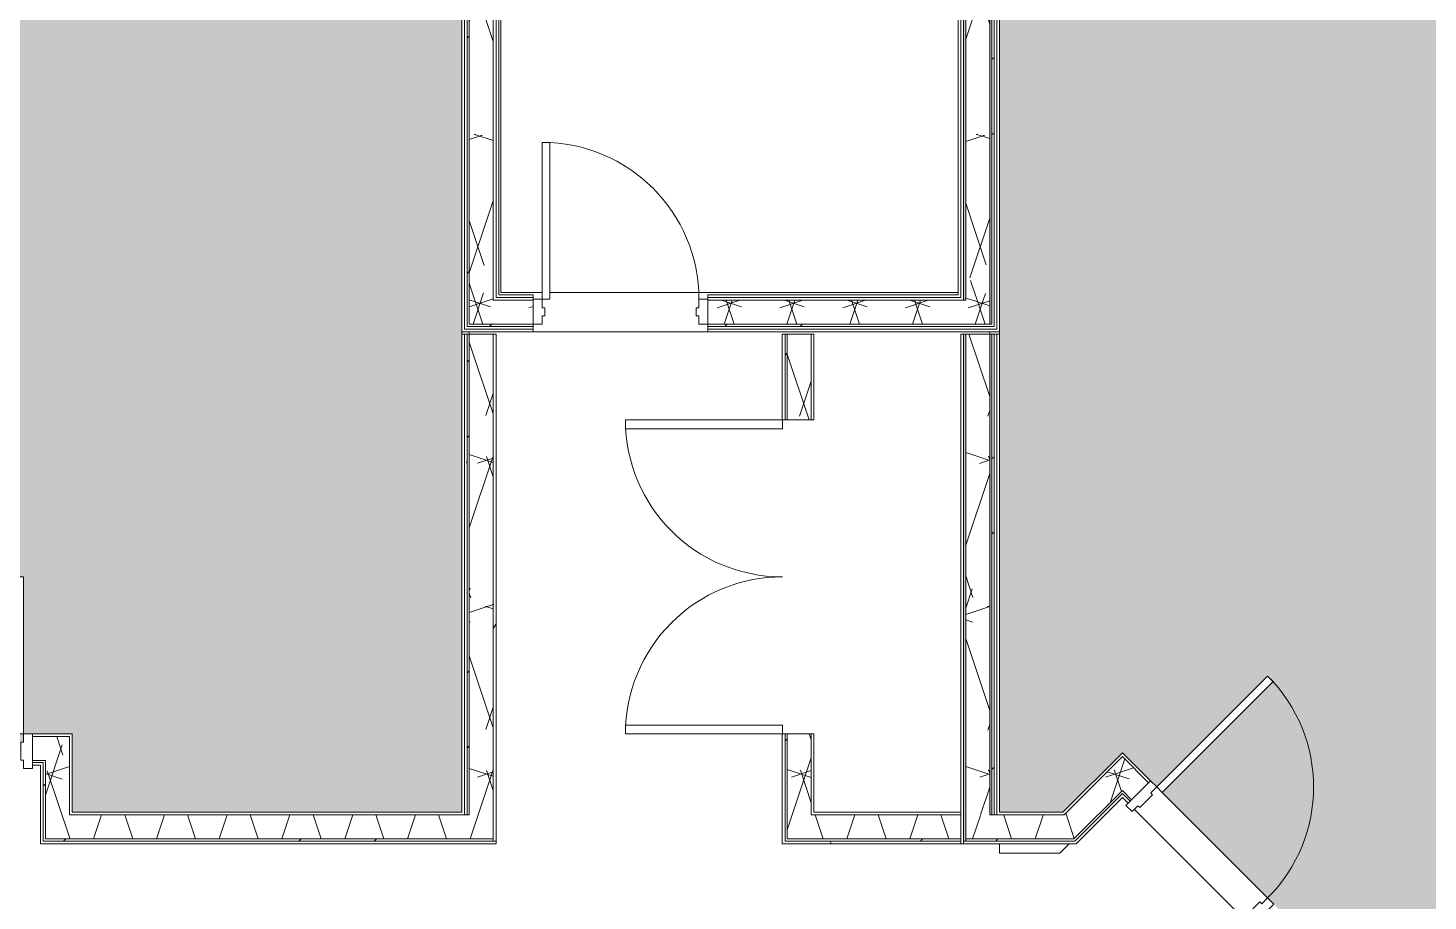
# Model space of a CAD drawing. Header units: inches. Extents: x -1559 to 1959, y 9767 to 12269.
# Drawn here: x 1128 to 1449.2, y 11705 to 11905.3 of the extents above; entities that cross this region are included whole.
import ezdxf

# ---------------------------------------------------------------- set-up
doc = ezdxf.new("R2010")
doc.units = ezdxf.units.IN
doc.header["$MEASUREMENT"] = 0
for name, color, linetype, lineweight in [('0-1', 7, 'Continuous', 5), ('0-2', 7, 'Continuous', 9), ('A-AREA-PATT-3', 143, 'Continuous', 9), ('A-AREA-PATT-7', 8, 'Continuous', 9), ('A-DOOR', 31, 'Continuous', 9), ('A-DOOR-1', 7, 'Continuous', 9), ('A-DOOR-FRAM', 31, 'Continuous', 9), ('A-DOOR-FRAM-1', 7, 'Continuous', 9), ('A-FLOR-1', 7, 'Continuous', 9), ('A-WALL', 113, 'Continuous', 9), ('A-WALL-1', 7, 'Continuous', 9), ('A-WALL-PATT-1', 8, 'Continuous', 9), ('A-WALL-PATT-2', 253, 'Continuous', 9), ('A-WALL-PATT-3', 7, 'Continuous', 9), ('A-WALL-PATT-5', 111, 'Continuous', 9), ('I-WALL', 2, 'Continuous', 9), ('I-WALL-1', 1, 'Continuous', 5), ('I-WALL-2', 7, 'Continuous', 9)]:
    doc.layers.add(name, color=color, linetype=linetype, lineweight=lineweight)
pattern_1 = [(0, (0, 0), (115.2, 28.8), [4.752, -81.648, 4.752, -81.648, -460.8]), (0, (0, 0), (115.2, 28.8), [-172.8, 4.752, -168.048, 4.752, -81.648, -201.6]), (0, (0, 0), (115.2, 28.8), [-432, 4.752, -52.848, 4.752, -139.248]), (120, (43.2, 14.4), (-82.54153, 85.366127), [4.752, -81.648, 4.752, -81.648, -460.8]), (120, (43.2, 14.4), (-82.54153, 85.366127), [-172.8, 4.752, -168.048, 4.752, -81.648, -201.6]), (120, (43.2, 14.4), (-82.54153, 85.366127), [-432, 4.752, -52.848, 4.752, -139.248]), (240, (57.6, 72), (-32.65847, -114.166127), [4.752, -81.648, 4.752, -81.648, -460.8]), (240, (57.6, 72), (-32.65847, -114.166127), [-172.8, 4.752, -168.048, 4.752, -81.648, -201.6]), (240, (57.6, 72), (-32.65847, -114.166127), [-432, 4.752, -52.848, 4.752, -139.248])]
pattern_2 = [(45, (0, 0), (-35.63818, 35.63818), []), (45, (0, 54), (-35.63818, 35.63818), [])]
pattern_3 = [(161.57, (1.8, 1.8), (-14.4010124, -0.0012439), [0, -102.456, 11.376, 0]), (18.43, (-1.8, 1.8), (-14.4010124, 0.0012439), [0, -102.456, 11.376, 0]), (108.43, (1.8, 1.8), (7.1973965, -36.003153), [34.146, -79.686]), (71.57, (-1.8, 1.8), (7.1973965, 36.003153), [34.146, -79.686])]
pattern_4 = [(0, (3869.27, 0), (115.2, 28.8), [4.752, -81.648, 4.752, -81.648, -460.8]), (0, (3869.27, 0), (115.2, 28.8), [-172.8, 4.752, -168.048, 4.752, -81.648, -201.6]), (0, (3869.27, 0), (115.2, 28.8), [-432, 4.752, -52.848, 4.752, -139.248]), (120, (3912.47, 14.4), (-82.54153, 85.366127), [4.752, -81.648, 4.752, -81.648, -460.8]), (120, (3912.47, 14.4), (-82.54153, 85.366127), [-172.8, 4.752, -168.048, 4.752, -81.648, -201.6]), (120, (3912.47, 14.4), (-82.54153, 85.366127), [-432, 4.752, -52.848, 4.752, -139.248]), (240, (3926.87, 72), (-32.65847, -114.166127), [4.752, -81.648, 4.752, -81.648, -460.8]), (240, (3926.87, 72), (-32.65847, -114.166127), [-172.8, 4.752, -168.048, 4.752, -81.648, -201.6]), (240, (3926.87, 72), (-32.65847, -114.166127), [-432, 4.752, -52.848, 4.752, -139.248])]
pattern_5 = [(161.57, (3871.0695, 1.8), (-14.4010124, -0.0012439), [0, -102.456, 11.376, 0]), (18.43, (3867.4695, 1.8), (-14.4010124, 0.0012439), [0, -102.456, 11.376, 0]), (108.43, (3871.0695, 1.8), (7.1973965, -36.003153), [34.146, -79.686]), (71.57, (3867.4695, 1.8), (7.1973965, 36.003153), [34.146, -79.686])]
pattern_6 = [(45, (3869.27, 0), (-35.63818, 35.63818), []), (45, (3869.27, 54), (-35.63818, 35.63818), [])]

# ---------------------------------------------------------------- blocks, each defined once
blk = doc.blocks.new('CTR - 1st Phase - Shell_rvt-1-KEY PLAN - 3RD FLOOR')
at = {"layer": 'A-FLOR-1'}
for p, q in [((-2641.75, 11835.07), (-2641.75, 11835.56)), ((-2640, 11835.56), (-2640, 11835.07)), ((-2585.32, 11835.56), (-2625.32, 11835.56)), ((-2520.62, 11835.07), (-2520.62, 11835.56)), ((-2518.37, 11835.56), (-2518.37, 11835.07)), ((-2518.37, 11718.11), (-2518.37, 11715.99)), ((-2518.37, 11715.99), (-2504.54, 11715.99)), ((-2504.54, 11715.99), (-2502.42, 11718.11))]:
    blk.add_line(p, q, dxfattribs=at)
blk = doc.blocks.new('HOLLOW METAL - STAIR DOOR 3-0 x 6-8-2682975-KEY PLAN - 3RD FLOOR')
at = {"layer": 'A-DOOR-1'}
for p, q in [((16.25, -3.5), (18, -3.5)), ((16.25, -39.5), (16.25, -3.5)), ((18, -3.5), (18, -39.5)), ((18, -39.5), (16.25, -39.5))]:
    blk.add_line(p, q, dxfattribs=at)
blk.add_arc((18, -3.5), 36, 180, 270, dxfattribs=at)
at = {"layer": 'A-DOOR-FRAM-1'}
for p, q in [((-20, 2.25), (-18, 2.25)), ((-20, -3.5), (-20, 2.25)), ((-18, 2.25), (-18, 0.3125)), ((-18, 0.3125), (-17.375, 0.3125)), ((-17.375, 0.3125), (-17.375, -1.5625)), ((17.375, 0.3125), (18, 0.3125)), ((17.375, -1.5625), (17.375, 0.3125)), ((18, 2.25), (20, 2.25)), ((18, 0.3125), (18, 2.25)), ((20, 2.25), (20, -3.5)), ((-18, -1.5625), (-18, -3.5)), ((-17.375, -1.5625), (-18, -1.5625)), ((18, -1.5625), (17.375, -1.5625)), ((18, -3.5), (18, -1.5625)), ((-18, -3.5), (-20, -3.5)), ((20, -3.5), (18, -3.5))]:
    blk.add_line(p, q, dxfattribs=at)
blk = doc.blocks.new('CTR - 1st Phase -Stairs _ Elevators_rvt-1-KEY PLAN - 3RD FLOOR')
at = {"layer": 'A-WALL-PATT-1'}
h = blk.add_hatch(dxfattribs=at)
h.set_pattern_fill('FP_26', color=256, style=0, pattern_type=2)
h.set_pattern_definition(pattern_2)
h.paths.add_polyline_path([(-2640.5, 11836.81), (-2640, 11836.81), (-2640, 12081.69), (-2640.5, 12081.69), (-2640.5, 11837.31)], flags=0)
h = blk.add_hatch(dxfattribs=at)
h.set_pattern_fill('FP_26', color=256, style=0, pattern_type=2)
h.set_pattern_definition(pattern_2)
h.paths.add_polyline_path([(-2520.12, 11837.31), (-2519.62, 11837.32), (-2519.62, 12081.69), (-2520.12, 12081.69), (-2520.12, 11837.32)], flags=0)
h = blk.add_hatch(dxfattribs=at)
h.set_pattern_fill('FP_26', color=256, style=0, pattern_type=2)
h.set_pattern_definition(pattern_2)
h.paths.add_polyline_path([(-2634.56, 11836.81), (-2625.32, 11836.81), (-2625.32, 11837.31), (-2640, 11837.31), (-2640, 11836.81), (-2636.88, 11836.81)], flags=0)
h.paths.add_polyline_path([(-2520.62, 11836.81), (-2519.62, 11836.81), (-2519.62, 11837.31), (-2585.32, 11837.31), (-2585.32, 11836.81), (-2526.12, 11836.81)], flags=0)
at = {"layer": 'A-WALL-PATT-2'}
h = blk.add_hatch(dxfattribs=at)
h.set_pattern_fill('FP_5', color=256, style=0, pattern_type=2)
h.set_pattern_definition(pattern_3)
h.paths.add_polyline_path([(-2634.5, 11837.31), (-2634.5, 12081.69), (-2640, 12081.69), (-2640, 11837.31), (-2636.88, 11837.31)], flags=0)
h = blk.add_hatch(dxfattribs=at)
h.set_pattern_fill('FP_5', color=256, style=0, pattern_type=2)
h.set_pattern_definition(pattern_3)
h.paths.add_polyline_path([(-2526.12, 11842.81), (-2520.62, 11842.81), (-2520.62, 12081.69), (-2526.12, 12081.69), (-2526.12, 11844.06)], flags=0)
h = blk.add_hatch(dxfattribs=at)
h.set_pattern_fill('FP_5', color=256, style=0, pattern_type=2)
h.set_pattern_definition(pattern_3)
h.paths.add_polyline_path([(-2633.87, 11837.31), (-2625.32, 11837.31), (-2625.32, 11842.81), (-2634.5, 11842.81), (-2634.5, 11837.31)], flags=0)
h.paths.add_polyline_path([(-2526.12, 11837.31), (-2520.62, 11837.31), (-2520.62, 11842.81), (-2585.32, 11842.81), (-2585.32, 11837.31), (-2527.11, 11837.31)], flags=0)
at = {"layer": 'A-WALL-PATT-3'}
h = blk.add_hatch(dxfattribs=at)
h.set_pattern_fill('FP_1', color=256, style=0, pattern_type=2)
h.set_pattern_definition(pattern_1)
h.paths.add_polyline_path([(-2641.75, 11835.56), (-2641.12, 11835.56), (-2641.12, 12081.69), (-2641.75, 12081.69), (-2641.75, 11837.31)], flags=0)
h = blk.add_hatch(dxfattribs=at)
h.set_pattern_fill('FP_1', color=256, style=0, pattern_type=2)
h.set_pattern_definition(pattern_1)
h.paths.add_polyline_path([(-2641.12, 11836.19), (-2640.5, 11836.19), (-2640.5, 12081.69), (-2641.12, 12081.69), (-2641.12, 11837.31)], flags=0)
h = blk.add_hatch(dxfattribs=at)
h.set_pattern_fill('FP_1', color=256, style=0, pattern_type=2)
h.set_pattern_definition(pattern_1)
h.paths.add_polyline_path([(-2634.5, 11842.81), (-2633.87, 11842.81), (-2633.87, 12081.69), (-2634.5, 12081.69), (-2634.5, 11845.98)], flags=0)
h = blk.add_hatch(dxfattribs=at)
h.set_pattern_fill('FP_1', color=256, style=0, pattern_type=2)
h.set_pattern_definition(pattern_1)
h.paths.add_polyline_path([(-2633.87, 11843.44), (-2633.25, 11843.44), (-2633.25, 12081.69), (-2633.87, 12081.69), (-2633.87, 11845.98)], flags=0)
h = blk.add_hatch(dxfattribs=at)
h.set_pattern_fill('FP_1', color=256, style=0, pattern_type=2)
h.set_pattern_definition(pattern_1)
h.paths.add_polyline_path([(-2632.75, 11843.44), (-2625.32, 11843.44), (-2625.32, 11844.06), (-2633.25, 11844.06), (-2633.25, 11843.44)], flags=0)
h.paths.add_polyline_path([(-2527.25, 11843.44), (-2527.25, 11844.06), (-2585.32, 11844.06), (-2585.32, 11843.44), (-2527.87, 11843.44)], flags=0)
h = blk.add_hatch(dxfattribs=at)
h.set_pattern_fill('FP_1', color=256, style=0, pattern_type=2)
h.set_pattern_definition(pattern_1)
h.paths.add_polyline_path([(-2632.75, 11842.81), (-2625.32, 11842.81), (-2625.32, 11843.44), (-2633.87, 11843.44), (-2633.87, 11842.81), (-2633.25, 11842.81)], flags=0)
h.paths.add_polyline_path([(-2527.11, 11842.81), (-2526.62, 11842.81), (-2526.75, 11843.44), (-2585.32, 11843.44), (-2585.32, 11842.81), (-2527.25, 11842.81)], flags=0)
at = {"layer": 'I-WALL-1'}
for points in [[(-2526.62, 11842.81), (-2526.12, 11842.81), (-2526.12, 12081.69), (-2526.62, 12081.69), (-2526.62, 11843.31)], [(-2520.12, 11837.31), (-2520.12, 12081.69), (-2520.62, 12081.69), (-2520.62, 11837.31)]]:
    blk.add_hatch(color=256, dxfattribs=at).paths.add_polyline_path(points, flags=0)
at = {"layer": 'A-FLOR-1'}
for p, q in [((-2632.75, 11923.44), (-2632.75, 11844.57)), ((-2632.75, 11844.57), (-2623.32, 11844.57)), ((-2621.57, 11844.57), (-2527.87, 11844.57))]:
    blk.add_line(p, q, dxfattribs=at)
at = {"layer": 'A-WALL-1'}
for p, q in [((-2641.12, 11836.19), (-2641.12, 12081.69)), ((-2640.5, 11836.81), (-2640.5, 12081.69)), ((-2640, 11837.31), (-2640, 12081.69)), ((-2634.5, 11842.81), (-2634.5, 12081.69)), ((-2633.87, 11843.44), (-2633.87, 12081.69)), ((-2527.25, 11844.06), (-2527.25, 12081.69)), ((-2526.62, 11844.06), (-2526.62, 12081.69)), ((-2526.12, 11844.06), (-2526.12, 12081.69)), ((-2520.62, 11844.06), (-2520.62, 12081.69)), ((-2520.12, 11844.06), (-2520.12, 12081.69)), ((-2519.62, 11844.06), (-2519.62, 12081.69)), ((-2519, 11844.06), (-2519, 12081.69)), ((-2527.25, 11844.06), (-2527.25, 11843.44)), ((-2526.62, 11844.06), (-2526.62, 11843.44)), ((-2526.12, 11844.06), (-2526.12, 11842.81)), ((-2520.62, 11844.06), (-2520.62, 11842.81)), ((-2520.12, 11844.06), (-2520.12, 11837.31)), ((-2519.62, 11844.06), (-2519.62, 11837.31)), ((-2519, 11844.06), (-2519, 11836.81)), ((-2633.87, 11842.81), (-2634.5, 11842.81)), ((-2633.25, 11843.44), (-2633.87, 11843.44)), ((-2633.25, 11842.81), (-2633.87, 11842.81)), ((-2633.25, 11843.44), (-2625.32, 11843.44)), ((-2633.25, 11842.81), (-2625.32, 11842.81)), ((-2585.32, 11843.44), (-2527.25, 11843.44)), ((-2585.32, 11842.81), (-2526.62, 11842.81)), ((-2526.62, 11843.44), (-2526.62, 11842.81)), ((-2526.62, 11842.81), (-2526.12, 11842.81)), ((-2526.12, 11842.81), (-2526.62, 11842.81)), ((-2520.62, 11842.81), (-2520.62, 11837.31)), ((-2640.5, 11836.19), (-2641.12, 11836.19)), ((-2640, 11836.81), (-2640.5, 11836.81)), ((-2633.25, 11836.19), (-2640.5, 11836.19)), ((-2634.5, 11837.31), (-2640, 11837.31)), ((-2633.25, 11836.81), (-2640, 11836.81)), ((-2633.25, 11837.31), (-2634.5, 11837.31)), ((-2633.25, 11837.31), (-2625.32, 11837.31)), ((-2633.25, 11836.81), (-2625.32, 11836.81)), ((-2633.25, 11836.19), (-2625.32, 11836.19)), ((-2585.32, 11837.31), (-2520.62, 11837.31)), ((-2585.32, 11836.81), (-2519.62, 11836.81)), ((-2585.32, 11836.19), (-2519, 11836.19)), ((-2520.62, 11837.31), (-2520.12, 11837.31)), ((-2520.12, 11837.31), (-2520.62, 11837.31)), ((-2519.62, 11837.31), (-2519.62, 11836.81)), ((-2519, 11836.81), (-2519, 11836.19))]:
    blk.add_line(p, q, dxfattribs=at)
at = {"layer": 'I-WALL-2'}
for p, q in [((-2641.75, 12081.69), (-2641.75, 11835.56)), ((-2633.25, 11844.06), (-2633.25, 12081.69)), ((-2527.87, 12081.69), (-2527.87, 11844.06)), ((-2518.37, 11844.06), (-2518.37, 12081.69)), ((-2625.32, 11844.06), (-2633.25, 11844.06)), ((-2625.32, 11843.06), (-2625.32, 11844.06)), ((-2527.87, 11844.06), (-2585.32, 11844.06)), ((-2585.32, 11844.06), (-2585.32, 11843.06)), ((-2518.37, 11836.19), (-2518.37, 11844.06)), ((-2641.75, 11835.56), (-2641.12, 11835.56)), ((-2641.12, 11835.56), (-2633.25, 11835.56)), ((-2633.25, 11835.56), (-2625.32, 11835.56)), ((-2625.32, 11835.56), (-2625.32, 11837.31)), ((-2585.32, 11837.31), (-2585.32, 11835.56)), ((-2585.32, 11835.56), (-2518.37, 11835.56)), ((-2518.37, 11835.56), (-2518.37, 11836.19))]:
    blk.add_line(p, q, dxfattribs=at)
at = {"layer": '0-2', "rotation": 180}
blk.add_blockref('HOLLOW METAL - STAIR DOOR 3-0 x 6-8-2682975-KEY PLAN - 3RD FLOOR', (-2605.32, 11839.56), dxfattribs=at)
blk = doc.blocks.new('HOLLOW METAL - DOUBLE - HM - METAL LEAF - 20 MIN_ - 6-0 x 6-8-2194248-KEY PLAN - 3RD FLOOR')
at = {"layer": 'A-DOOR'}
for p, q in [((-36, 3.625), (-36, 39.625)), ((-36, 39.625), (-34, 39.625)), ((-34, 39.625), (-34, 3.625)), ((36, 39.625), (34, 39.625)), ((34, 39.625), (34, 3.625)), ((36, 3.625), (36, 39.625)), ((-34, 3.625), (-36, 3.625)), ((34, 3.625), (36, 3.625))]:
    blk.add_line(p, q, dxfattribs=at)
for centre, start, end in [((-36, 3.625), 360, 90), ((36, 3.625), 90, 180)]:
    blk.add_arc(centre, 36, start, end, dxfattribs=at)
blk = doc.blocks.new('HOLLOW METAL - UNIT DOOR-2191978-KEY PLAN - 3RD FLOOR')
at = {"layer": 'A-DOOR'}
for p, q in [((18, 39.875), (16.25, 39.875)), ((16.25, 39.875), (16.25, 3.875)), ((18, 3.875), (18, 39.875)), ((16.25, 3.875), (18, 3.875))]:
    blk.add_line(p, q, dxfattribs=at)
blk.add_arc((18, 3.875), 36, 90, 180, dxfattribs=at)
at = {"layer": 'A-DOOR-FRAM'}
for p, q in [((-18, 3.875), (-20, 3.875)), ((-20, 3.875), (-20, -4.125)), ((-18, 1.9375), (-18, 3.875)), ((18, 3.875), (18, 1.9375)), ((20, 3.875), (18, 3.875)), ((20, -4.125), (20, 3.875)), ((-17.375, 1.9375), (-18, 1.9375)), ((-17.375, -2.1875), (-17.375, 1.9375)), ((18, 1.9375), (17.375, 1.9375)), ((17.375, 1.9375), (17.375, -2.1875)), ((-18, -4.125), (-18, -2.1875)), ((-18, -2.1875), (-17.375, -2.1875)), ((17.375, -2.1875), (18, -2.1875)), ((18, -2.1875), (18, -4.125)), ((-20, -4.125), (-18, -4.125)), ((18, -4.125), (20, -4.125))]:
    blk.add_line(p, q, dxfattribs=at)
blk = doc.blocks.new('HOLLOW METAL - UNIT DOOR-2191977-KEY PLAN - 3RD FLOOR')
at = {"layer": 'A-DOOR'}
for p, q in [((16.25, -3.875), (18, -3.875)), ((16.25, -39.875), (16.25, -3.875)), ((18, -3.875), (18, -39.875)), ((18, -39.875), (16.25, -39.875))]:
    blk.add_line(p, q, dxfattribs=at)
blk.add_arc((18, -3.875), 36, 180, 270, dxfattribs=at)
at = {"layer": 'A-DOOR-FRAM'}
for p, q in [((-20, 4.125), (-18, 4.125)), ((-20, -3.875), (-20, 4.125)), ((-18, 4.125), (-18, 2.1875)), ((18, 4.125), (20, 4.125)), ((18, 2.1875), (18, 4.125)), ((20, 4.125), (20, -3.875)), ((-18, 2.1875), (-17.375, 2.1875)), ((-17.375, 2.1875), (-17.375, -1.9375)), ((17.375, 2.1875), (18, 2.1875)), ((17.375, -1.9375), (17.375, 2.1875)), ((-18, -1.9375), (-18, -3.875)), ((-17.375, -1.9375), (-18, -1.9375)), ((18, -1.9375), (17.375, -1.9375)), ((18, -3.875), (18, -1.9375)), ((-18, -3.875), (-20, -3.875)), ((20, -3.875), (18, -3.875))]:
    blk.add_line(p, q, dxfattribs=at)

msp = doc.modelspace()

# ---------------------------------------------------------------- hatches: boundary and pattern name
at = {"layer": 'A-AREA-PATT-3'}
h = msp.add_hatch(color=256, dxfattribs=at)
h.paths.add_polyline_path([(1127.03, 11743.36), (1125.28, 11743.36), (1125.28, 11779.36), (1127.03, 11779.36), (1127.03, 11766.89)], flags=0)
h.paths.add_polyline_path([(1227.52, 11725.36), (1227.52, 12081.06), (1222.28, 12081.06), (1222.28, 12109.71), (1187.15, 12109.71), (1187.15, 12113.68), (1117.02, 12113.68), (1117.02, 12109.71), (1037.25, 12109.71), (1037.25, 12087.4), (1009.37, 12087.4), (1009.37, 12109.71), (938.18, 12109.71), (938.18, 11725.36), (1065.37, 11725.36), (1065.37, 11743.36), (1091.03, 11743.36), (1091.03, 11741.43), (1091.66, 11741.43), (1091.66, 11739.74), (1126.41, 11739.74), (1126.41, 11741.43), (1127.03, 11741.43), (1127.03, 11743.36), (1138.16, 11743.36), (1138.16, 11725.36), (1211.94, 11725.36)], flags=0)
at = {"layer": 'A-AREA-PATT-7'}
msp.add_hatch(color=256, dxfattribs=at).paths.add_polyline_path([(1430.65, 11687.43), (1792.47, 11687.43), (1792.47, 11823.05), (1770.16, 11823.05), (1770.16, 11850.93), (1792.47, 11850.93), (1792.47, 12109.71), (1355.61, 12109.71), (1355.61, 12081.06), (1350.9, 12081.06), (1350.9, 11725.36), (1365.5, 11725.43), (1379.08, 11739), (1386.94, 11731.14), (1412.4, 11756.59), (1413.64, 11755.36), (1388.18, 11729.9), (1430.46, 11687.62)], flags=0)
at = {"layer": 'A-WALL-PATT-1'}
h = msp.add_hatch(dxfattribs=at)
h.set_pattern_fill('FP_26', color=256, style=0, pattern_type=2)
h.set_pattern_definition(pattern_6)
h.paths.add_polyline_path([(1349.15, 11724.74), (1349.65, 11724.74), (1349.65, 11835.07), (1349.15, 11835.07), (1349.15, 11725.24)], flags=0)
at = {"layer": 'A-WALL-PATT-2'}
h = msp.add_hatch(dxfattribs=at)
h.set_pattern_fill('FP_5', color=256, style=0, pattern_type=2)
h.set_pattern_definition(pattern_5)
h.paths.add_polyline_path([(1348.65, 11724.74), (1348.65, 11835.07), (1343.15, 11835.07), (1343.15, 11724.74)], flags=0)
at = {"layer": 'A-WALL-PATT-5'}
h = msp.add_hatch(dxfattribs=at)
h.set_pattern_fill('FP_1', color=256, style=0, pattern_type=2)
h.set_pattern_definition(pattern_4)
h.paths.add_polyline_path([(1228.77, 11724.74), (1228.77, 11835.07), (1228.15, 11835.07), (1228.15, 11724.74)], flags=0)
h = msp.add_hatch(dxfattribs=at)
h.set_pattern_fill('FP_26', color=256, style=0, pattern_type=2)
h.set_pattern_definition(pattern_6)
h.paths.add_polyline_path([(1229.27, 11724.74), (1229.27, 11835.07), (1228.77, 11835.07), (1228.77, 11724.74)], flags=0)
h = msp.add_hatch(dxfattribs=at)
h.set_pattern_fill('FP_5', color=256, style=0, pattern_type=2)
h.set_pattern_definition(pattern_5)
h.paths.add_polyline_path([(1234.77, 11719.24), (1234.77, 11835.07), (1229.27, 11835.07), (1229.27, 11719.24)], flags=0)
h = msp.add_hatch(dxfattribs=at)
h.set_pattern_fill('FP_1', color=256, style=0, pattern_type=2)
h.set_pattern_definition(pattern_4)
h.paths.add_polyline_path([(1234.77, 11718.74), (1235.4, 11718.74), (1235.4, 11835.07), (1234.77, 11835.07), (1234.77, 11719.24)], flags=0)
h = msp.add_hatch(dxfattribs=at)
h.set_pattern_fill('FP_26', color=256, style=0, pattern_type=2)
h.set_pattern_definition(pattern_6)
h.paths.add_polyline_path([(1302.2, 11719.24), (1302.2, 11743.36), (1301.7, 11743.36), (1301.7, 11719.24)], flags=0)
h.paths.add_polyline_path([(1301.7, 11815.36), (1302.2, 11815.36), (1302.2, 11835.07), (1301.7, 11835.07)], flags=0)
h = msp.add_hatch(dxfattribs=at)
h.set_pattern_fill('FP_5', color=256, style=0, pattern_type=2)
h.set_pattern_definition(pattern_5)
h.paths.add_polyline_path([(1302.2, 11724.74), (1307.7, 11724.74), (1307.7, 11743.36), (1302.2, 11743.36), (1302.2, 11725.36)], flags=0)
h.paths.add_polyline_path([(1302.2, 11815.36), (1307.7, 11815.36), (1307.7, 11835.07), (1302.2, 11835.07)], flags=0)
h = msp.add_hatch(dxfattribs=at)
h.set_pattern_fill('FP_5', color=256, style=0, pattern_type=2)
h.set_pattern_definition(pattern_5)
h.paths.add_polyline_path([(1080.41, 11737.24), (1089.03, 11737.3), (1089.03, 11742.74), (1073.25, 11742.74), (1073.25, 11737.24), (1074.37, 11737.24)], flags=0)
h.paths.add_polyline_path([(1132.03, 11737.24), (1132.03, 11742.74), (1129.03, 11742.74), (1129.03, 11737.24), (1131.53, 11737.24)], flags=0)
h = msp.add_hatch(dxfattribs=at)
h.set_pattern_fill('FP_5', color=256, style=0, pattern_type=2)
h.set_pattern_definition(pattern_5)
h.paths.add_polyline_path([(1137.53, 11719.24), (1137.53, 11742.74), (1132.03, 11742.74), (1132.03, 11719.24)], flags=0)
h = msp.add_hatch(dxfattribs=at)
h.set_pattern_fill('FP_5', color=256, style=0, pattern_type=2)
h.set_pattern_definition(pattern_5)
h.paths.add_polyline_path([(1360.19, 11719.24), (1368, 11719.26), (1382.96, 11734.23), (1379.08, 11738.12), (1363.17, 11722.22)], flags=0)
h = msp.add_hatch(dxfattribs=at)
h.set_pattern_fill('FP_26', color=256, style=0, pattern_type=2)
h.set_pattern_definition(pattern_6)
h.paths.add_polyline_path([(1131.53, 11736.74), (1131.53, 11737.24), (1129.03, 11737.24), (1129.03, 11736.74), (1131.08, 11736.74)], flags=0)
h.paths.add_polyline_path([(1073.75, 11736.74), (1089.03, 11736.74), (1089.03, 11737.24), (1073.75, 11737.09), (1073.75, 11736.77)], flags=0)
h = msp.add_hatch(dxfattribs=at)
h.set_pattern_fill('FP_26', color=256, style=0, pattern_type=2)
h.set_pattern_definition(pattern_6)
h.paths.add_polyline_path([(1131.76, 11718.74), (1132.03, 11718.86), (1132.03, 11737.24), (1131.53, 11737.24), (1131.53, 11718.74)], flags=0)
h = msp.add_hatch(dxfattribs=at)
h.set_pattern_fill('FP_5', color=256, style=0, pattern_type=2)
h.set_pattern_definition(pattern_5)
h.paths.add_polyline_path([(1426.43, 11682.99), (1430.32, 11686.88), (1413.37, 11703.83), (1409.48, 11699.94), (1426.34, 11683.08)], flags=0)
h.paths.add_polyline_path([(1381.2, 11728.22), (1385.09, 11732.11), (1382.96, 11734.23), (1379.08, 11730.34), (1380.09, 11729.33)], flags=0)
h = msp.add_hatch(dxfattribs=at)
h.set_pattern_fill('FP_5', color=256, style=0, pattern_type=2)
h.set_pattern_definition(pattern_5)
h.paths.add_polyline_path([(1228.77, 11719.24), (1229.27, 11719.24), (1229.27, 11724.74), (1137.53, 11724.74), (1137.53, 11719.24), (1228.15, 11719.24)], flags=0)
h = msp.add_hatch(dxfattribs=at)
h.set_pattern_fill('FP_5', color=256, style=0, pattern_type=2)
h.set_pattern_definition(pattern_5)
h.paths.add_polyline_path([(1342.02, 11719.24), (1342.02, 11724.74), (1302.2, 11724.74), (1302.2, 11719.24), (1333.71, 11719.24)], flags=0)
h = msp.add_hatch(dxfattribs=at)
h.set_pattern_fill('FP_5', color=256, style=0, pattern_type=2)
h.set_pattern_definition(pattern_5)
h.paths.add_polyline_path([(1359.31, 11719.24), (1360.19, 11719.24), (1365.69, 11724.74), (1343.15, 11724.6), (1343.15, 11719.24), (1357.27, 11719.24)], flags=0)
h = msp.add_hatch(dxfattribs=at)
h.set_pattern_fill('FP_26', color=256, style=0, pattern_type=2)
h.set_pattern_definition(pattern_6)
h.paths.add_polyline_path([(1229.27, 11718.74), (1234.77, 11718.74), (1234.77, 11719.24), (1132.03, 11719.24), (1132.03, 11718.74), (1229.18, 11718.74)], flags=0)
h = msp.add_hatch(dxfattribs=at)
h.set_pattern_fill('FP_26', color=256, style=0, pattern_type=2)
h.set_pattern_definition(pattern_6)
h.paths.add_polyline_path([(1342.02, 11718.74), (1342.02, 11719.24), (1301.7, 11719.24), (1301.7, 11718.74), (1333.71, 11718.74)], flags=0)
h = msp.add_hatch(dxfattribs=at)
h.set_pattern_fill('FP_26', color=256, style=0, pattern_type=2)
h.set_pattern_definition(pattern_6)
h.paths.add_polyline_path([(1360.19, 11718.74), (1367.55, 11718.82), (1367.97, 11719.24), (1343.15, 11719.24), (1343.15, 11718.74), (1360.13, 11718.74)], flags=0)
h = msp.add_hatch(dxfattribs=at)
h.set_pattern_fill('FP_1', color=256, style=0, pattern_type=2)
h.set_pattern_definition(pattern_4)
h.paths.add_polyline_path([(1229.07, 11718.11), (1235.4, 11718.11), (1235.4, 11718.74), (1131.53, 11718.74), (1131.53, 11718.11), (1227.52, 11718.11)], flags=0)
h = msp.add_hatch(dxfattribs=at)
h.set_pattern_fill('FP_1', color=256, style=0, pattern_type=2)
h.set_pattern_definition(pattern_4)
h.paths.add_polyline_path([(1342.02, 11718.11), (1342.02, 11718.74), (1301.07, 11718.74), (1301.07, 11718.11), (1333.71, 11718.11)], flags=0)
at = {"layer": 'I-WALL-1'}
for points in [[(1343.15, 11718.74), (1343.15, 11835.07), (1342.65, 11835.07), (1342.65, 11718.74)], [(1349.15, 11724.74), (1349.15, 11835.07), (1348.65, 11835.07), (1348.65, 11724.74)]]:
    msp.add_hatch(color=256, dxfattribs=at).paths.add_polyline_path(points, flags=0)

# ---------------------------------------------------------------- linework, layer by layer
at = {"layer": 'A-WALL'}
for p, q in [((1228.15, 11724.74), (1228.15, 11835.07)), ((1228.77, 11724.74), (1228.77, 11835.07)), ((1229.27, 11724.74), (1229.27, 11835.07)), ((1234.77, 11835.07), (1234.77, 11718.74)), ((1301.7, 11835.07), (1301.7, 11815.36)), ((1302.2, 11835.07), (1302.2, 11815.36)), ((1307.7, 11835.07), (1307.7, 11815.36)), ((1342.65, 11718.11), (1342.65, 11835.07)), ((1343.15, 11718.74), (1343.15, 11835.07)), ((1348.65, 11724.74), (1348.65, 11835.07)), ((1349.15, 11724.74), (1349.15, 11835.07)), ((1349.65, 11724.74), (1349.65, 11835.07)), ((1350.27, 11724.74), (1350.27, 11835.07)), ((1129.03, 11742.74), (1137.53, 11742.74)), ((1137.53, 11742.74), (1137.53, 11724.74)), ((1301.7, 11743.36), (1301.7, 11718.74)), ((1302.2, 11743.36), (1302.2, 11719.24)), ((1307.7, 11743.36), (1307.7, 11724.74)), ((1365.69, 11724.74), (1379.08, 11738.12)), ((1379.08, 11738.12), (1385.09, 11732.11)), ((1132.03, 11737.24), (1129.03, 11737.24)), ((1131.53, 11736.74), (1129.03, 11736.74)), ((1131.53, 11736.74), (1131.53, 11718.74)), ((1132.03, 11737.24), (1132.03, 11719.24)), ((1367.97, 11719.24), (1379.08, 11730.34)), ((1368.18, 11718.74), (1379.08, 11729.64)), ((1379.08, 11730.34), (1381.2, 11728.22)), ((1379.08, 11729.64), (1380.84, 11727.87)), ((1137.53, 11724.74), (1229.27, 11724.74)), ((1307.7, 11724.74), (1342.02, 11724.74)), ((1348.65, 11724.74), (1365.69, 11724.74)), ((1132.03, 11719.24), (1234.77, 11719.24)), ((1302.2, 11719.24), (1342.02, 11719.24)), ((1367.97, 11719.24), (1343.15, 11719.24)), ((1131.53, 11718.74), (1235.4, 11718.74)), ((1301.7, 11718.74), (1342.02, 11718.74)), ((1342.65, 11718.74), (1368.18, 11718.74))]:
    msp.add_line(p, q, dxfattribs=at)
at = {"layer": 'I-WALL'}
for p, q in [((1227.52, 11835.07), (1227.52, 11725.36)), ((1235.4, 11835.07), (1227.52, 11835.07)), ((1235.4, 11718.11), (1235.4, 11835.07)), ((1308.32, 11835.07), (1301.07, 11835.07)), ((1301.07, 11835.07), (1301.07, 11815.36)), ((1308.32, 11815.36), (1308.32, 11835.07)), ((1342.02, 11835.07), (1342.02, 11718.11)), ((1350.9, 11835.07), (1342.02, 11835.07)), ((1350.9, 11725.36), (1350.9, 11835.07)), ((1301.07, 11815.36), (1308.32, 11815.36)), ((1138.16, 11743.36), (1129.03, 11743.36)), ((1138.16, 11725.36), (1138.16, 11743.36)), ((1308.32, 11743.36), (1301.07, 11743.36)), ((1301.07, 11743.36), (1301.07, 11718.11)), ((1308.32, 11725.36), (1308.32, 11743.36)), ((1379.08, 11739), (1365.44, 11725.36)), ((1385.53, 11732.55), (1379.08, 11739)), ((1129.03, 11736.11), (1130.91, 11736.11)), ((1130.91, 11736.11), (1130.91, 11718.11)), ((1368.44, 11718.11), (1379.08, 11728.75)), ((1379.08, 11728.75), (1380.4, 11727.43)), ((1388.18, 11729.9), (1412.4, 11705.68)), ((1227.52, 11725.36), (1138.16, 11725.36)), ((1342.02, 11725.36), (1308.32, 11725.36)), ((1365.44, 11725.36), (1350.9, 11725.36)), ((1407.27, 11700.56), (1381.82, 11726.01)), ((1130.91, 11718.11), (1235.4, 11718.11)), ((1301.07, 11718.11), (1342.02, 11718.11)), ((1342.02, 11718.11), (1368.44, 11718.11))]:
    msp.add_line(p, q, dxfattribs=at)

# ---------------------------------------------------------------- block references
at = {"layer": '0-1'}
for name in ['CTR - 1st Phase - Shell_rvt-1-KEY PLAN - 3RD FLOOR', 'CTR - 1st Phase -Stairs _ Elevators_rvt-1-KEY PLAN - 3RD FLOOR']:
    msp.add_blockref(name, (3869.27, 0), dxfattribs=at)
at = {"layer": 'A-DOOR'}
for name, p, rotation in [('HOLLOW METAL - DOUBLE - HM - METAL LEAF - 20 MIN_ - 6-0 x 6-8-2194248-KEY PLAN - 3RD FLOOR', (1304.7, 11779.36), 89.99999999999964), ('HOLLOW METAL - UNIT DOOR-2191977-KEY PLAN - 3RD FLOOR', (1396.93, 11715.67), 134.9999999999988)]:
    msp.add_blockref(name, p, dxfattribs=dict(at, rotation=rotation))
msp.add_blockref('HOLLOW METAL - UNIT DOOR-2191978-KEY PLAN - 3RD FLOOR', (1109.03, 11739.49), dxfattribs=at)

doc.saveas('drawing.dxf')
